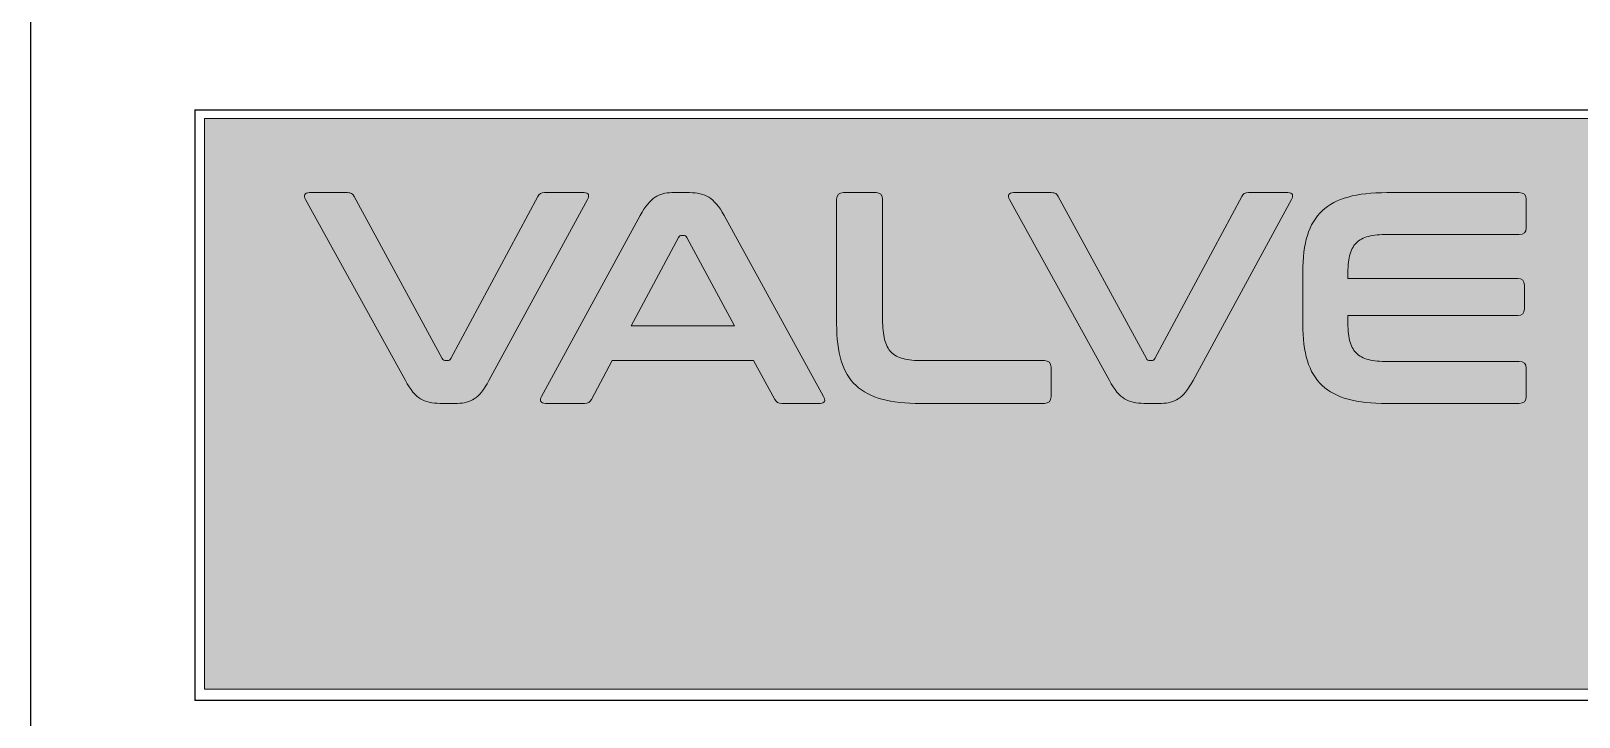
# Model space of a CAD drawing. Header units: millimetres. Extents: x 69 to 133, y 42 to 159.
# Drawn here: x 69.26 to 92.29, y 101.2 to 111.4 of the extents above; entities that cross this region are included whole.
import ezdxf

# ---------------------------------------------------------------- set-up
doc = ezdxf.new("R2010")
doc.units = ezdxf.units.MM
doc.header["$MEASUREMENT"] = 0
doc.layers.add('svg1962', color=7, linetype='Continuous')

# ---------------------------------------------------------------- blocks, each defined once
blk = doc.blocks.new('block 3')
at = {"layer": 'svg1962', "true_color": 0x999999}
h = blk.add_hatch(color=253, dxfattribs=at)
h.dxf.hatch_style = 2
h.paths.add_polyline_path([(71.835, 105.855), (71.835, 110.095), (101.195, 110.095), (130.556, 110.095), (130.556, 105.855), (130.556, 101.614), (101.195, 101.614), (71.835, 101.614)])
at = {"layer": 'svg1962', "color": 254, "lineweight": 25, "true_color": 0xe7e7e7}
blk.add_lwpolyline([(69.255, 159.004), (133.154, 159.004), (133.154, 41.938), (69.255, 41.938), (69.255, 159.004)], dxfattribs=at)
at = {"layer": 'svg1962', "color": 178, "lineweight": 25, "true_color": 0x060606}
for points in [[(71.694, 110.227), (130.715, 110.227)], [(71.694, 110.227), (71.694, 101.447)], [(86.327, 101.447), (71.694, 101.447)], [(130.715, 101.447), (86.327, 101.447)]]:
    blk.add_lwpolyline(points, dxfattribs=at)
at = {"layer": 'svg1962', "lineweight": 0}
blk.add_lwpolyline([(71.835, 105.855), (71.835, 110.095), (101.195, 110.095), (130.556, 110.095), (130.556, 105.855), (130.556, 101.614), (101.195, 101.614), (71.835, 101.614), (71.835, 105.855)], dxfattribs=at)
blk = doc.blocks.new('block 66')
at = {"layer": 'svg1962', "true_color": 0x000000}
h = blk.add_hatch(color=178, dxfattribs=at)
h.dxf.hatch_style = 2
edge = h.paths.add_edge_path()
edge.add_spline(control_points=[(73.962, 108.995), (73.992, 108.995), (74.013, 108.991), (74.026, 108.982), (74.04, 108.973), (74.053, 108.958), (74.065, 108.937), (74.065, 108.937), (75.375, 106.53), (75.375, 106.53), (75.384, 106.509), (75.402, 106.499), (75.429, 106.499), (75.429, 106.499), (75.452, 106.499), (75.452, 106.499), (75.472, 106.499), (75.489, 106.509), (75.501, 106.53), (75.501, 106.53), (76.794, 108.937), (76.794, 108.937), (76.812, 108.976), (76.846, 108.995), (76.897, 108.995), (76.897, 108.995), (77.483, 108.995), (77.483, 108.995), (77.518, 108.995), (77.54, 108.985), (77.548, 108.966), (77.555, 108.947), (77.551, 108.922), (77.536, 108.892), (77.536, 108.892), (76.069, 106.203), (76.069, 106.203), (75.994, 106.066), (75.921, 105.975), (75.85, 105.931), (75.778, 105.886), (75.695, 105.863), (75.599, 105.863), (75.599, 105.863), (75.34, 105.863), (75.34, 105.863), (75.223, 105.863), (75.127, 105.886), (75.051, 105.931), (74.975, 105.975), (74.9, 106.066), (74.825, 106.203), (74.825, 106.203), (73.34, 108.892), (73.34, 108.892), (73.325, 108.922), (73.321, 108.947), (73.329, 108.966), (73.336, 108.985), (73.359, 108.995), (73.398, 108.995), (73.398, 108.995), (73.962, 108.995), (73.962, 108.995)], knot_values=[0, 0, 0, 0, 1, 1, 1, 2, 2, 2, 3, 3, 3, 4, 4, 4, 5, 5, 5, 6, 6, 6, 7, 7, 7, 8, 8, 8, 9, 9, 9, 10, 10, 10, 11, 11, 11, 12, 12, 12, 13, 13, 13, 14, 14, 14, 15, 15, 15, 16, 16, 16, 17, 17, 17, 18, 18, 18, 19, 19, 19, 20, 20, 20, 21, 21, 21, 21], degree=3, periodic=1)
h = blk.add_hatch(color=178, dxfattribs=at)
h.dxf.hatch_style = 2
edge = h.paths.add_edge_path()
edge.add_spline(control_points=[(79.053, 108.995), (79.166, 108.995), (79.262, 108.972), (79.34, 108.926), (79.417, 108.88), (79.493, 108.789), (79.568, 108.655), (79.568, 108.655), (81.048, 105.966), (81.048, 105.966), (81.063, 105.936), (81.067, 105.912), (81.06, 105.892), (81.052, 105.873), (81.031, 105.863), (80.995, 105.863), (80.995, 105.863), (80.427, 105.863), (80.427, 105.863), (80.376, 105.863), (80.342, 105.883), (80.324, 105.922), (80.324, 105.922), (80.006, 106.499), (80.006, 106.499), (80.006, 106.499), (77.903, 106.499), (77.903, 106.499), (77.903, 106.499), (77.595, 105.922), (77.595, 105.922), (77.574, 105.883), (77.539, 105.863), (77.492, 105.863), (77.492, 105.863), (76.91, 105.863), (76.91, 105.863), (76.871, 105.863), (76.848, 105.873), (76.841, 105.892), (76.833, 105.912), (76.837, 105.936), (76.852, 105.966), (76.852, 105.966), (78.319, 108.655), (78.319, 108.655), (78.394, 108.789), (78.467, 108.88), (78.539, 108.926), (78.61, 108.972), (78.694, 108.995), (78.789, 108.995), (78.789, 108.995), (79.053, 108.995), (79.053, 108.995)], knot_values=[0, 0, 0, 0, 1, 1, 1, 2, 2, 2, 3, 3, 3, 4, 4, 4, 5, 5, 5, 6, 6, 6, 7, 7, 7, 8, 8, 8, 9, 9, 9, 10, 10, 10, 11, 11, 11, 12, 12, 12, 13, 13, 13, 14, 14, 14, 15, 15, 15, 16, 16, 16, 17, 17, 17, 18, 18, 18, 18], degree=3, periodic=1)
edge = h.paths.add_edge_path()
edge.add_spline(control_points=[(78.185, 107.017), (78.185, 107.017), (79.724, 107.017), (79.724, 107.017), (79.724, 107.017), (79.013, 108.329), (79.013, 108.329), (79.001, 108.349), (78.984, 108.36), (78.964, 108.36), (78.964, 108.36), (78.937, 108.36), (78.937, 108.36), (78.916, 108.36), (78.899, 108.349), (78.888, 108.329), (78.888, 108.329), (78.185, 107.017), (78.185, 107.017)], knot_values=[0, 0, 0, 0, 1, 1, 1, 2, 2, 2, 3, 3, 3, 4, 4, 4, 5, 5, 5, 6, 6, 6, 6], degree=3, periodic=1)
h = blk.add_hatch(color=178, dxfattribs=at)
h.dxf.hatch_style = 2
edge = h.paths.add_edge_path()
edge.add_spline(control_points=[(81.827, 108.995), (81.893, 108.995), (81.925, 108.962), (81.925, 108.897), (81.925, 108.897), (81.925, 107.112), (81.925, 107.112), (81.925, 106.992), (81.935, 106.893), (81.955, 106.814), (81.974, 106.735), (82.006, 106.672), (82.051, 106.626), (82.095, 106.58), (82.156, 106.547), (82.232, 106.528), (82.308, 106.508), (82.404, 106.499), (82.521, 106.499), (82.521, 106.499), (84.332, 106.499), (84.332, 106.499), (84.398, 106.499), (84.431, 106.466), (84.431, 106.4), (84.431, 106.4), (84.431, 105.962), (84.431, 105.962), (84.431, 105.896), (84.398, 105.863), (84.332, 105.863), (84.332, 105.863), (82.494, 105.863), (82.494, 105.863), (82.267, 105.863), (82.075, 105.884), (81.916, 105.926), (81.758, 105.968), (81.629, 106.036), (81.53, 106.129), (81.429, 106.224), (81.356, 106.346), (81.31, 106.497), (81.264, 106.647), (81.241, 106.83), (81.241, 107.044), (81.241, 107.044), (81.241, 108.897), (81.241, 108.897), (81.241, 108.962), (81.275, 108.995), (81.344, 108.995), (81.344, 108.995), (81.827, 108.995), (81.827, 108.995)], knot_values=[0, 0, 0, 0, 1, 1, 1, 2, 2, 2, 3, 3, 3, 4, 4, 4, 5, 5, 5, 6, 6, 6, 7, 7, 7, 8, 8, 8, 9, 9, 9, 10, 10, 10, 11, 11, 11, 12, 12, 12, 13, 13, 13, 14, 14, 14, 15, 15, 15, 16, 16, 16, 17, 17, 17, 18, 18, 18, 18], degree=3, periodic=1)
h = blk.add_hatch(color=178, dxfattribs=at)
h.dxf.hatch_style = 2
edge = h.paths.add_edge_path()
edge.add_spline(control_points=[(84.435, 108.995), (84.465, 108.995), (84.487, 108.991), (84.5, 108.982), (84.514, 108.973), (84.526, 108.958), (84.538, 108.937), (84.538, 108.937), (85.849, 106.53), (85.849, 106.53), (85.858, 106.509), (85.876, 106.499), (85.903, 106.499), (85.903, 106.499), (85.925, 106.499), (85.925, 106.499), (85.946, 106.499), (85.962, 106.509), (85.974, 106.53), (85.974, 106.53), (87.267, 108.937), (87.267, 108.937), (87.285, 108.976), (87.319, 108.995), (87.37, 108.995), (87.37, 108.995), (87.956, 108.995), (87.956, 108.995), (87.992, 108.995), (88.014, 108.985), (88.021, 108.966), (88.029, 108.947), (88.025, 108.922), (88.01, 108.892), (88.01, 108.892), (86.543, 106.203), (86.543, 106.203), (86.468, 106.066), (86.395, 105.975), (86.323, 105.931), (86.252, 105.886), (86.168, 105.863), (86.073, 105.863), (86.073, 105.863), (85.813, 105.863), (85.813, 105.863), (85.697, 105.863), (85.601, 105.886), (85.525, 105.931), (85.449, 105.975), (85.373, 106.066), (85.299, 106.203), (85.299, 106.203), (83.813, 108.892), (83.813, 108.892), (83.799, 108.922), (83.795, 108.947), (83.802, 108.966), (83.81, 108.985), (83.833, 108.995), (83.872, 108.995), (83.872, 108.995), (84.435, 108.995), (84.435, 108.995)], knot_values=[0, 0, 0, 0, 1, 1, 1, 2, 2, 2, 3, 3, 3, 4, 4, 4, 5, 5, 5, 6, 6, 6, 7, 7, 7, 8, 8, 8, 9, 9, 9, 10, 10, 10, 11, 11, 11, 12, 12, 12, 13, 13, 13, 14, 14, 14, 15, 15, 15, 16, 16, 16, 17, 17, 17, 18, 18, 18, 19, 19, 19, 20, 20, 20, 21, 21, 21, 21], degree=3, periodic=1)
h = blk.add_hatch(color=178, dxfattribs=at)
h.dxf.hatch_style = 2
edge = h.paths.add_edge_path()
edge.add_spline(control_points=[(91.397, 108.995), (91.465, 108.995), (91.5, 108.962), (91.5, 108.897), (91.5, 108.897), (91.5, 108.472), (91.5, 108.472), (91.5, 108.406), (91.465, 108.373), (91.397, 108.373), (91.397, 108.373), (89.442, 108.373), (89.442, 108.373), (89.325, 108.373), (89.229, 108.363), (89.153, 108.344), (89.077, 108.325), (89.016, 108.292), (88.97, 108.246), (88.923, 108.199), (88.891, 108.137), (88.873, 108.058), (88.856, 107.979), (88.847, 107.881), (88.847, 107.765), (88.847, 107.765), (88.847, 107.72), (88.847, 107.72), (88.847, 107.72), (91.374, 107.72), (91.374, 107.72), (91.44, 107.72), (91.473, 107.687), (91.473, 107.622), (91.473, 107.622), (91.473, 107.268), (91.473, 107.268), (91.473, 107.202), (91.44, 107.17), (91.374, 107.17), (91.374, 107.17), (88.847, 107.17), (88.847, 107.17), (88.847, 107.17), (88.847, 107.094), (88.847, 107.094), (88.847, 106.977), (88.856, 106.88), (88.873, 106.8), (88.891, 106.722), (88.923, 106.659), (88.97, 106.613), (89.016, 106.566), (89.077, 106.534), (89.153, 106.514), (89.229, 106.495), (89.325, 106.485), (89.442, 106.485), (89.442, 106.485), (91.397, 106.485), (91.397, 106.485), (91.465, 106.485), (91.5, 106.452), (91.5, 106.387), (91.5, 106.387), (91.5, 105.962), (91.5, 105.962), (91.5, 105.896), (91.465, 105.863), (91.397, 105.863), (91.397, 105.863), (89.428, 105.863), (89.428, 105.863), (89.202, 105.863), (89.009, 105.884), (88.851, 105.926), (88.693, 105.968), (88.564, 106.036), (88.464, 106.129), (88.364, 106.224), (88.291, 106.346), (88.245, 106.497), (88.199, 106.647), (88.175, 106.83), (88.175, 107.044), (88.175, 107.044), (88.175, 107.814), (88.175, 107.814), (88.175, 108.029), (88.199, 108.211), (88.245, 108.36), (88.291, 108.509), (88.364, 108.63), (88.464, 108.725), (88.564, 108.819), (88.693, 108.887), (88.851, 108.93), (89.009, 108.974), (89.202, 108.995), (89.428, 108.995), (89.428, 108.995), (91.397, 108.995), (91.397, 108.995)], knot_values=[0, 0, 0, 0, 1, 1, 1, 2, 2, 2, 3, 3, 3, 4, 4, 4, 5, 5, 5, 6, 6, 6, 7, 7, 7, 8, 8, 8, 9, 9, 9, 10, 10, 10, 11, 11, 11, 12, 12, 12, 13, 13, 13, 14, 14, 14, 15, 15, 15, 16, 16, 16, 17, 17, 17, 18, 18, 18, 19, 19, 19, 20, 20, 20, 21, 21, 21, 22, 22, 22, 23, 23, 23, 24, 24, 24, 25, 25, 25, 26, 26, 26, 27, 27, 27, 28, 28, 28, 29, 29, 29, 30, 30, 30, 31, 31, 31, 32, 32, 32, 33, 33, 33, 34, 34, 34, 34], degree=3, periodic=1)
at = {"layer": 'svg1962', "lineweight": 0}
for points, knots in [([(73.962, 108.995), (73.992, 108.995), (74.013, 108.991), (74.026, 108.982), (74.04, 108.973), (74.053, 108.958), (74.065, 108.937), (74.065, 108.937), (75.375, 106.53), (75.375, 106.53), (75.384, 106.509), (75.402, 106.499), (75.429, 106.499), (75.429, 106.499), (75.452, 106.499), (75.452, 106.499), (75.472, 106.499), (75.489, 106.509), (75.501, 106.53), (75.501, 106.53), (76.794, 108.937), (76.794, 108.937), (76.812, 108.976), (76.846, 108.995), (76.897, 108.995), (76.897, 108.995), (77.483, 108.995), (77.483, 108.995), (77.518, 108.995), (77.54, 108.985), (77.548, 108.966), (77.555, 108.947), (77.551, 108.922), (77.536, 108.892), (77.536, 108.892), (76.069, 106.203), (76.069, 106.203), (75.994, 106.066), (75.921, 105.975), (75.85, 105.931), (75.778, 105.886), (75.695, 105.863), (75.599, 105.863), (75.599, 105.863), (75.34, 105.863), (75.34, 105.863), (75.223, 105.863), (75.127, 105.886), (75.051, 105.931), (74.975, 105.975), (74.9, 106.066), (74.825, 106.203), (74.825, 106.203), (73.34, 108.892), (73.34, 108.892), (73.325, 108.922), (73.321, 108.947), (73.329, 108.966), (73.336, 108.985), (73.359, 108.995), (73.398, 108.995), (73.398, 108.995), (73.962, 108.995), (73.962, 108.995)], [0, 0, 0, 0, 1, 1, 1, 2, 2, 2, 3, 3, 3, 4, 4, 4, 5, 5, 5, 6, 6, 6, 7, 7, 7, 8, 8, 8, 9, 9, 9, 10, 10, 10, 11, 11, 11, 12, 12, 12, 13, 13, 13, 14, 14, 14, 15, 15, 15, 16, 16, 16, 17, 17, 17, 18, 18, 18, 19, 19, 19, 20, 20, 20, 21, 21, 21, 21]), ([(79.053, 108.995), (79.166, 108.995), (79.262, 108.972), (79.34, 108.926), (79.417, 108.88), (79.493, 108.789), (79.568, 108.655), (79.568, 108.655), (81.048, 105.966), (81.048, 105.966), (81.063, 105.936), (81.067, 105.912), (81.06, 105.892), (81.052, 105.873), (81.031, 105.863), (80.995, 105.863), (80.995, 105.863), (80.427, 105.863), (80.427, 105.863), (80.376, 105.863), (80.342, 105.883), (80.324, 105.922), (80.324, 105.922), (80.006, 106.499), (80.006, 106.499), (80.006, 106.499), (77.903, 106.499), (77.903, 106.499), (77.903, 106.499), (77.595, 105.922), (77.595, 105.922), (77.574, 105.883), (77.539, 105.863), (77.492, 105.863), (77.492, 105.863), (76.91, 105.863), (76.91, 105.863), (76.871, 105.863), (76.848, 105.873), (76.841, 105.892), (76.833, 105.912), (76.837, 105.936), (76.852, 105.966), (76.852, 105.966), (78.319, 108.655), (78.319, 108.655), (78.394, 108.789), (78.467, 108.88), (78.539, 108.926), (78.61, 108.972), (78.694, 108.995), (78.789, 108.995), (78.789, 108.995), (79.053, 108.995), (79.053, 108.995)], [0, 0, 0, 0, 1, 1, 1, 2, 2, 2, 3, 3, 3, 4, 4, 4, 5, 5, 5, 6, 6, 6, 7, 7, 7, 8, 8, 8, 9, 9, 9, 10, 10, 10, 11, 11, 11, 12, 12, 12, 13, 13, 13, 14, 14, 14, 15, 15, 15, 16, 16, 16, 17, 17, 17, 18, 18, 18, 18]), ([(81.827, 108.995), (81.893, 108.995), (81.925, 108.962), (81.925, 108.897), (81.925, 108.897), (81.925, 107.112), (81.925, 107.112), (81.925, 106.992), (81.935, 106.893), (81.955, 106.814), (81.974, 106.735), (82.006, 106.672), (82.051, 106.626), (82.095, 106.58), (82.156, 106.547), (82.232, 106.528), (82.308, 106.508), (82.404, 106.499), (82.521, 106.499), (82.521, 106.499), (84.332, 106.499), (84.332, 106.499), (84.398, 106.499), (84.431, 106.466), (84.431, 106.4), (84.431, 106.4), (84.431, 105.962), (84.431, 105.962), (84.431, 105.896), (84.398, 105.863), (84.332, 105.863), (84.332, 105.863), (82.494, 105.863), (82.494, 105.863), (82.267, 105.863), (82.075, 105.884), (81.916, 105.926), (81.758, 105.968), (81.629, 106.036), (81.53, 106.129), (81.429, 106.224), (81.356, 106.346), (81.31, 106.497), (81.264, 106.647), (81.241, 106.83), (81.241, 107.044), (81.241, 107.044), (81.241, 108.897), (81.241, 108.897), (81.241, 108.962), (81.275, 108.995), (81.344, 108.995), (81.344, 108.995), (81.827, 108.995), (81.827, 108.995)], [0, 0, 0, 0, 1, 1, 1, 2, 2, 2, 3, 3, 3, 4, 4, 4, 5, 5, 5, 6, 6, 6, 7, 7, 7, 8, 8, 8, 9, 9, 9, 10, 10, 10, 11, 11, 11, 12, 12, 12, 13, 13, 13, 14, 14, 14, 15, 15, 15, 16, 16, 16, 17, 17, 17, 18, 18, 18, 18]), ([(84.435, 108.995), (84.465, 108.995), (84.487, 108.991), (84.5, 108.982), (84.514, 108.973), (84.526, 108.958), (84.538, 108.937), (84.538, 108.937), (85.849, 106.53), (85.849, 106.53), (85.858, 106.509), (85.876, 106.499), (85.903, 106.499), (85.903, 106.499), (85.925, 106.499), (85.925, 106.499), (85.946, 106.499), (85.962, 106.509), (85.974, 106.53), (85.974, 106.53), (87.267, 108.937), (87.267, 108.937), (87.285, 108.976), (87.319, 108.995), (87.37, 108.995), (87.37, 108.995), (87.956, 108.995), (87.956, 108.995), (87.992, 108.995), (88.014, 108.985), (88.021, 108.966), (88.029, 108.947), (88.025, 108.922), (88.01, 108.892), (88.01, 108.892), (86.543, 106.203), (86.543, 106.203), (86.468, 106.066), (86.395, 105.975), (86.323, 105.931), (86.252, 105.886), (86.168, 105.863), (86.073, 105.863), (86.073, 105.863), (85.813, 105.863), (85.813, 105.863), (85.697, 105.863), (85.601, 105.886), (85.525, 105.931), (85.449, 105.975), (85.373, 106.066), (85.299, 106.203), (85.299, 106.203), (83.813, 108.892), (83.813, 108.892), (83.799, 108.922), (83.795, 108.947), (83.802, 108.966), (83.81, 108.985), (83.833, 108.995), (83.872, 108.995), (83.872, 108.995), (84.435, 108.995), (84.435, 108.995)], [0, 0, 0, 0, 1, 1, 1, 2, 2, 2, 3, 3, 3, 4, 4, 4, 5, 5, 5, 6, 6, 6, 7, 7, 7, 8, 8, 8, 9, 9, 9, 10, 10, 10, 11, 11, 11, 12, 12, 12, 13, 13, 13, 14, 14, 14, 15, 15, 15, 16, 16, 16, 17, 17, 17, 18, 18, 18, 19, 19, 19, 20, 20, 20, 21, 21, 21, 21]), ([(91.397, 108.995), (91.465, 108.995), (91.5, 108.962), (91.5, 108.897), (91.5, 108.897), (91.5, 108.472), (91.5, 108.472), (91.5, 108.406), (91.465, 108.373), (91.397, 108.373), (91.397, 108.373), (89.442, 108.373), (89.442, 108.373), (89.325, 108.373), (89.229, 108.363), (89.153, 108.344), (89.077, 108.325), (89.016, 108.292), (88.97, 108.246), (88.923, 108.199), (88.891, 108.137), (88.873, 108.058), (88.856, 107.979), (88.847, 107.881), (88.847, 107.765), (88.847, 107.765), (88.847, 107.72), (88.847, 107.72), (88.847, 107.72), (91.374, 107.72), (91.374, 107.72), (91.44, 107.72), (91.473, 107.687), (91.473, 107.622), (91.473, 107.622), (91.473, 107.268), (91.473, 107.268), (91.473, 107.202), (91.44, 107.17), (91.374, 107.17), (91.374, 107.17), (88.847, 107.17), (88.847, 107.17), (88.847, 107.17), (88.847, 107.094), (88.847, 107.094), (88.847, 106.977), (88.856, 106.88), (88.873, 106.8), (88.891, 106.722), (88.923, 106.659), (88.97, 106.613), (89.016, 106.566), (89.077, 106.534), (89.153, 106.514), (89.229, 106.495), (89.325, 106.485), (89.442, 106.485), (89.442, 106.485), (91.397, 106.485), (91.397, 106.485), (91.465, 106.485), (91.5, 106.452), (91.5, 106.387), (91.5, 106.387), (91.5, 105.962), (91.5, 105.962), (91.5, 105.896), (91.465, 105.863), (91.397, 105.863), (91.397, 105.863), (89.428, 105.863), (89.428, 105.863), (89.202, 105.863), (89.009, 105.884), (88.851, 105.926), (88.693, 105.968), (88.564, 106.036), (88.464, 106.129), (88.364, 106.224), (88.291, 106.346), (88.245, 106.497), (88.199, 106.647), (88.175, 106.83), (88.175, 107.044), (88.175, 107.044), (88.175, 107.814), (88.175, 107.814), (88.175, 108.029), (88.199, 108.211), (88.245, 108.36), (88.291, 108.509), (88.364, 108.63), (88.464, 108.725), (88.564, 108.819), (88.693, 108.887), (88.851, 108.93), (89.009, 108.974), (89.202, 108.995), (89.428, 108.995), (89.428, 108.995), (91.397, 108.995), (91.397, 108.995)], [0, 0, 0, 0, 1, 1, 1, 2, 2, 2, 3, 3, 3, 4, 4, 4, 5, 5, 5, 6, 6, 6, 7, 7, 7, 8, 8, 8, 9, 9, 9, 10, 10, 10, 11, 11, 11, 12, 12, 12, 13, 13, 13, 14, 14, 14, 15, 15, 15, 16, 16, 16, 17, 17, 17, 18, 18, 18, 19, 19, 19, 20, 20, 20, 21, 21, 21, 22, 22, 22, 23, 23, 23, 24, 24, 24, 25, 25, 25, 26, 26, 26, 27, 27, 27, 28, 28, 28, 29, 29, 29, 30, 30, 30, 31, 31, 31, 32, 32, 32, 33, 33, 33, 34, 34, 34, 34]), ([(78.185, 107.017), (78.185, 107.017), (79.724, 107.017), (79.724, 107.017), (79.724, 107.017), (79.013, 108.329), (79.013, 108.329), (79.001, 108.349), (78.984, 108.36), (78.964, 108.36), (78.964, 108.36), (78.937, 108.36), (78.937, 108.36), (78.916, 108.36), (78.899, 108.349), (78.888, 108.329), (78.888, 108.329), (78.185, 107.017), (78.185, 107.017)], [0, 0, 0, 0, 1, 1, 1, 2, 2, 2, 3, 3, 3, 4, 4, 4, 5, 5, 5, 6, 6, 6, 6])]:
    blk.add_open_spline(points, degree=3, knots=knots, dxfattribs=at)
blk = doc.blocks.new('block 65')
at = {"layer": 'svg1962'}
blk.add_blockref('block 66', (0, 0), dxfattribs=at)
blk = doc.blocks.new('block 60')
at = {"layer": 'svg1962'}
blk.add_blockref('block 65', (0, 0), dxfattribs=at)

msp = doc.modelspace()

# ---------------------------------------------------------------- block references
at = {"layer": 'svg1962'}
for name in ['block 3', 'block 60']:
    msp.add_blockref(name, (0, 0), dxfattribs=at)

doc.saveas('drawing.dxf')
